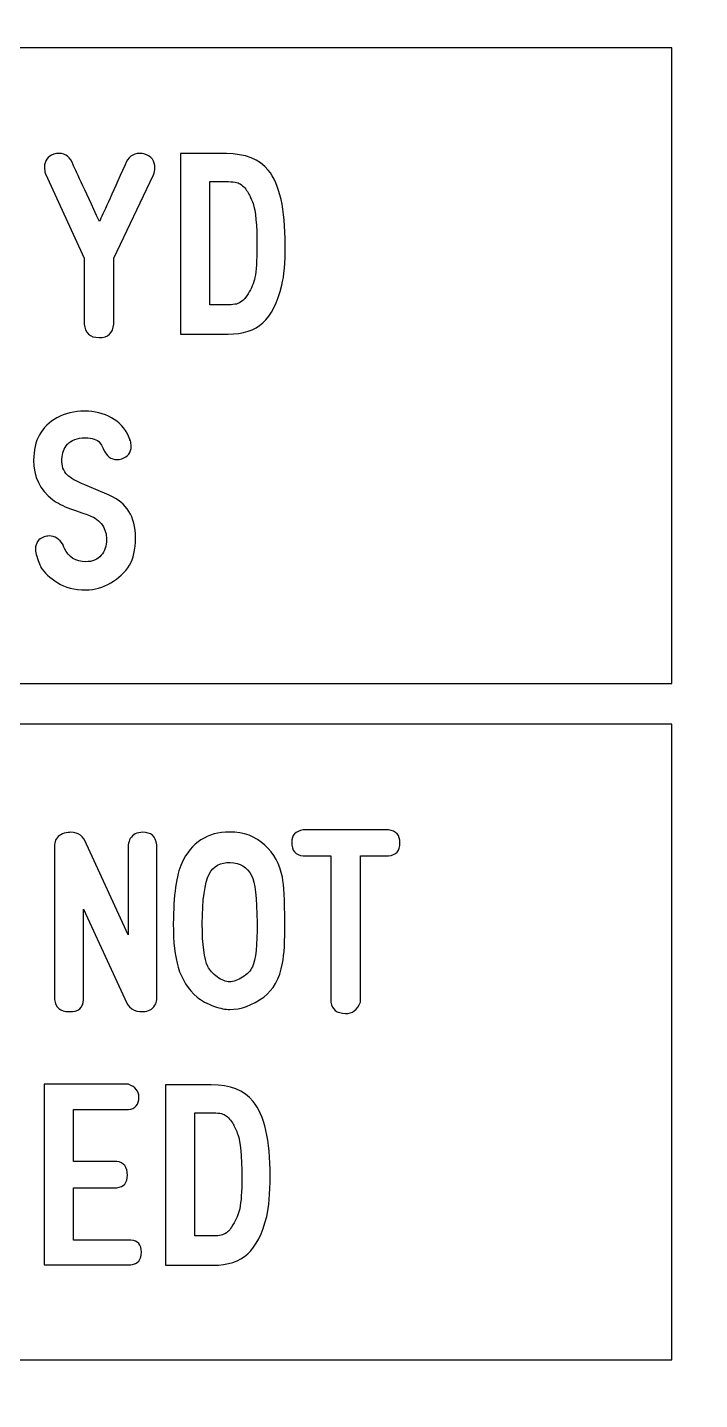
# Model space of a CAD drawing. Extents: x -224 to 225, y -79 to 79.
# Drawn here: x 166.11 to 177.49, y 33.92 to 57.14 of the extents above; entities that cross this region are included whole.
import ezdxf

# ---------------------------------------------------------------- set-up
doc = ezdxf.new("R2010")
doc.units = 0
doc.header["$MEASUREMENT"] = 0
doc.layers.add('PLAN_1', color=7, linetype='CONTINUOUS')

msp = doc.modelspace()

# ---------------------------------------------------------------- linework, layer by layer
at = {"layer": 'PLAN_1', "color": 250}
for points, knots in [([(223.9759, 78.3773), (223.9759, 78.3773), (80.9759, 78.3773), (80.9759, 78.3773), (80.9759, 78.3773), (80.4251, 78.3773), (79.9759, 77.9273), (79.9759, 77.3758), (79.9759, 77.3758), (79.9759, 77.3758), (79.9758, 71.3342), (79.9758, 71.3342), (79.9758, 71.3342), (79.9758, 70.7827), (80.4251, 70.3325), (80.9759, 70.3325), (80.9759, 70.3325), (80.9759, 70.3325), (84.7471, 70.3329), (84.7471, 70.3329), (84.7471, 70.3329), (84.7471, 70.3329), (84.7471, 70.3312), (84.7471, 70.3312), (84.7471, 70.3312), (84.7774, 70.3321), (84.8074, 70.3317), (84.8374, 70.3317), (84.8374, 70.3317), (88.2125, 70.3329), (90.9501, 67.5933), (90.9501, 64.2164), (90.9501, 64.2164), (90.9499, 60.8399), (88.2127, 58.101), (84.8374, 58.101), (84.8374, 58.101), (84.8072, 58.1014), (84.7774, 58.1018), (84.7474, 58.1024), (84.7474, 58.1024), (84.7474, 58.1024), (84.7471, 58.1014), (84.7471, 58.1014), (84.7471, 58.1014), (84.7471, 58.1014), (80.9759, 58.1014), (80.9759, 58.1014), (80.9759, 58.1014), (80.4251, 58.1014), (79.9759, 57.6514), (79.9759, 57.0999), (79.9759, 57.0999), (79.9759, 57.0999), (79.9758, -57.5), (79.9758, -57.5), (79.9758, -57.5), (79.9758, -58.0516), (80.4251, -58.5014), (80.9759, -58.5014), (80.9759, -58.5014), (80.9759, -58.5014), (84.7471, -58.5013), (84.7471, -58.5013), (84.7471, -58.5013), (84.7471, -58.5013), (84.7471, -58.502), (84.7471, -58.502), (84.7471, -58.502), (84.7774, -58.5013), (84.8074, -58.5014), (84.8374, -58.5014), (84.8374, -58.5014), (88.2125, -58.5013), (90.9501, -61.2399), (90.9501, -64.6167), (90.9501, -64.6167), (90.9499, -67.9901), (88.2177, -70.7272), (84.8467, -70.7321), (84.8467, -70.7321), (84.8397, -70.7321), (84.8338, -70.732), (84.8269, -70.7319), (84.8269, -70.7319), (84.8002, -70.7315), (84.7739, -70.7314), (84.7474, -70.7309), (84.7474, -70.7309), (84.7474, -70.7309), (84.7471, -70.7314), (84.7471, -70.7314), (84.7471, -70.7314), (84.7471, -70.7314), (80.9759, -70.7314), (80.9759, -70.7314), (80.9759, -70.7314), (80.4251, -70.7314), (79.9759, -71.181), (79.9759, -71.7325), (79.9759, -71.7325), (79.9759, -71.7325), (79.9758, -77.6209), (79.9758, -77.6209), (79.9758, -77.6209), (79.9758, -77.9033), (80.0791, -78.1466), (80.2822, -78.3424), (80.2822, -78.3424), (80.4854, -78.5379), (80.7318, -78.6325), (81.0136, -78.6218), (81.0136, -78.6218), (81.0136, -78.6218), (224.0136, -78.5346), (224.0136, -78.5346), (224.0136, -78.5346), (224.5508, -78.5142), (224.9758, -78.0725), (224.9758, -77.5342), (224.9758, -77.5342), (224.9758, -77.5342), (224.9758, -71.7378), (224.9758, -71.7378), (224.9758, -71.7378), (224.9758, -71.1866), (224.5266, -70.7368), (223.9758, -70.7368), (223.9758, -70.7368), (223.9758, -70.7368), (220.4778, -70.7365), (220.4778, -70.7365), (220.4778, -70.7365), (220.4778, -70.7365), (220.4778, -70.735), (220.4778, -70.735), (220.4778, -70.735), (220.4481, -70.7357), (220.4179, -70.7368), (220.3879, -70.7368), (220.3879, -70.7368), (217.0127, -70.7365), (214.2753, -67.9983), (214.2753, -64.6215), (214.2753, -64.6215), (214.2753, -61.2481), (217.0057, -58.5128), (220.3752, -58.506), (220.3752, -58.506), (220.381, -58.5058), (220.3857, -58.506), (220.3914, -58.5058), (220.3914, -58.5058), (220.4203, -58.5054), (220.4492, -58.5066), (220.4779, -58.5072), (220.4779, -58.5072), (220.4779, -58.5072), (220.4778, -58.505), (220.4778, -58.505), (220.4778, -58.505), (220.4778, -58.505), (223.9759, -58.505), (223.9759, -58.505), (223.9759, -58.505), (224.5267, -58.505), (224.9758, -58.0556), (224.9758, -57.5041), (224.9758, -57.5041), (224.9758, -57.5041), (224.9758, 57.096), (224.9758, 57.096), (224.9758, 57.096), (224.9758, 57.6478), (224.5266, 58.0971), (223.9758, 58.0971), (223.9758, 58.0971), (223.9758, 58.0971), (220.4778, 58.0973), (220.4778, 58.0973), (220.4778, 58.0973), (220.4778, 58.0973), (220.4778, 58.099), (220.4778, 58.099), (220.4778, 58.099), (220.4481, 58.0981), (220.4179, 58.0971), (220.3879, 58.0971), (220.3879, 58.0971), (217.0127, 58.0973), (214.2753, 60.8356), (214.2753, 64.2126), (214.2753, 64.2126), (214.2753, 67.5856), (217.0053, 70.3207), (220.3743, 70.3279), (220.3743, 70.3279), (220.3808, 70.3282), (220.386, 70.3279), (220.3923, 70.328), (220.3923, 70.328), (220.4209, 70.3288), (220.4495, 70.3274), (220.4779, 70.3268), (220.4779, 70.3268), (220.4779, 70.3268), (220.4778, 70.3291), (220.4778, 70.3291), (220.4778, 70.3291), (220.4778, 70.3291), (223.9759, 70.3291), (223.9759, 70.3291), (223.9759, 70.3291), (224.5267, 70.3291), (224.9758, 70.7785), (224.9758, 71.3299), (224.9758, 71.3299), (224.9758, 71.3299), (224.9758, 77.3759), (224.9758, 77.3759), (224.9758, 77.3759), (224.9758, 77.9276), (224.5265, 78.377), (223.9759, 78.3773)], [0, 0, 0, 0, 0.0175439, 0.0175439, 0.0175439, 0.0175439, 0.0350877, 0.0350877, 0.0350877, 0.0350877, 0.0526316, 0.0526316, 0.0526316, 0.0526316, 0.0701754, 0.0701754, 0.0701754, 0.0701754, 0.0877193, 0.0877193, 0.0877193, 0.0877193, 0.1052632, 0.1052632, 0.1052632, 0.1052632, 0.122807, 0.122807, 0.122807, 0.122807, 0.1403509, 0.1403509, 0.1403509, 0.1403509, 0.1578947, 0.1578947, 0.1578947, 0.1578947, 0.1754386, 0.1754386, 0.1754386, 0.1754386, 0.1929825, 0.1929825, 0.1929825, 0.1929825, 0.2105263, 0.2105263, 0.2105263, 0.2105263, 0.2280702, 0.2280702, 0.2280702, 0.2280702, 0.245614, 0.245614, 0.245614, 0.245614, 0.2631579, 0.2631579, 0.2631579, 0.2631579, 0.2807018, 0.2807018, 0.2807018, 0.2807018, 0.2982456, 0.2982456, 0.2982456, 0.2982456, 0.3157895, 0.3157895, 0.3157895, 0.3157895, 0.3333333, 0.3333333, 0.3333333, 0.3333333, 0.3508772, 0.3508772, 0.3508772, 0.3508772, 0.3684211, 0.3684211, 0.3684211, 0.3684211, 0.3859649, 0.3859649, 0.3859649, 0.3859649, 0.4035088, 0.4035088, 0.4035088, 0.4035088, 0.4210526, 0.4210526, 0.4210526, 0.4210526, 0.4385965, 0.4385965, 0.4385965, 0.4385965, 0.4561404, 0.4561404, 0.4561404, 0.4561404, 0.4736842, 0.4736842, 0.4736842, 0.4736842, 0.4912281, 0.4912281, 0.4912281, 0.4912281, 0.5087719, 0.5087719, 0.5087719, 0.5087719, 0.5263158, 0.5263158, 0.5263158, 0.5263158, 0.5438596, 0.5438596, 0.5438596, 0.5438596, 0.5614035, 0.5614035, 0.5614035, 0.5614035, 0.5789474, 0.5789474, 0.5789474, 0.5789474, 0.5964912, 0.5964912, 0.5964912, 0.5964912, 0.6140351, 0.6140351, 0.6140351, 0.6140351, 0.6315789, 0.6315789, 0.6315789, 0.6315789, 0.6491228, 0.6491228, 0.6491228, 0.6491228, 0.6666667, 0.6666667, 0.6666667, 0.6666667, 0.6842105, 0.6842105, 0.6842105, 0.6842105, 0.7017544, 0.7017544, 0.7017544, 0.7017544, 0.7192982, 0.7192982, 0.7192982, 0.7192982, 0.7368421, 0.7368421, 0.7368421, 0.7368421, 0.754386, 0.754386, 0.754386, 0.754386, 0.7719298, 0.7719298, 0.7719298, 0.7719298, 0.7894737, 0.7894737, 0.7894737, 0.7894737, 0.8070175, 0.8070175, 0.8070175, 0.8070175, 0.8245614, 0.8245614, 0.8245614, 0.8245614, 0.8421053, 0.8421053, 0.8421053, 0.8421053, 0.8596491, 0.8596491, 0.8596491, 0.8596491, 0.877193, 0.877193, 0.877193, 0.877193, 0.8947368, 0.8947368, 0.8947368, 0.8947368, 0.9122807, 0.9122807, 0.9122807, 0.9122807, 0.9298246, 0.9298246, 0.9298246, 0.9298246, 0.9473684, 0.9473684, 0.9473684, 0.9473684, 0.9649123, 0.9649123, 0.9649123, 0.9649123, 1, 1, 1, 1]), ([(101.9357, 69.1187), (101.9357, 69.1187), (203.0161, 69.1187), (203.0161, 69.1187), (203.0161, 69.1187), (203.0161, 69.1187), (203.0161, -69.3472), (203.0161, -69.3472), (203.0161, -69.3472), (203.0161, -69.3472), (101.9357, -69.3472), (101.9357, -69.3472), (101.9357, -69.3472), (101.9357, -69.3472), (101.9357, 69.1187), (101.9357, 69.1187)], [0, 0, 0, 0, 0.2, 0.2, 0.2, 0.2, 0.4, 0.4, 0.4, 0.4, 0.6, 0.6, 0.6, 0.6, 1, 1, 1, 1]), ([(152.9571, 56.7942), (152.9571, 56.7942), (177.016, 56.7942), (177.016, 56.7942), (177.016, 56.7942), (177.016, 56.7942), (177.016, 46.04), (177.016, 46.04), (177.016, 46.04), (177.016, 46.04), (152.9571, 46.04), (152.9571, 46.04), (152.9571, 46.04), (152.9571, 46.04), (152.9571, 56.7942), (152.9571, 56.7942)], [0, 0, 0, 0, 0.2, 0.2, 0.2, 0.2, 0.4, 0.4, 0.4, 0.4, 0.6, 0.6, 0.6, 0.6, 1, 1, 1, 1]), ([(152.9571, 45.3488), (152.9571, 45.3488), (177.016, 45.3488), (177.016, 45.3488), (177.016, 45.3488), (177.016, 45.3488), (177.016, 34.5946), (177.016, 34.5946), (177.016, 34.5946), (177.016, 34.5946), (152.9571, 34.5946), (152.9571, 34.5946), (152.9571, 34.5946), (152.9571, 34.5946), (152.9571, 45.3488), (152.9571, 45.3488)], [0, 0, 0, 0, 0.2, 0.2, 0.2, 0.2, 0.4, 0.4, 0.4, 0.4, 0.6, 0.6, 0.6, 0.6, 1, 1, 1, 1])]:
    msp.add_open_spline(points, degree=3, knots=knots, dxfattribs=at)
at = {"layer": 'PLAN_1', "color": 7}
for points, knots in [([(167.5726, 53.2351), (167.5726, 53.2351), (167.5726, 52.1188), (167.5726, 52.1188), (167.5726, 52.1188), (167.5599, 51.9675), (167.4786, 51.8918), (167.3266, 51.8918), (167.3266, 51.8918), (167.1692, 51.8932), (167.0857, 51.9687), (167.0755, 52.1187), (167.0755, 52.1187), (167.0755, 52.1187), (167.0755, 53.2351), (167.0755, 53.2351), (167.0755, 53.2351), (167.0755, 53.2351), (166.4177, 54.6653), (166.4177, 54.6653), (166.4177, 54.6653), (166.407, 54.6998), (166.4011, 54.7351), (166.4011, 54.7714), (166.4011, 54.7714), (166.4012, 54.8859), (166.4538, 54.9596), (166.5594, 54.9932), (166.5594, 54.9932), (166.5911, 55.0029), (166.6217, 55.008), (166.6503, 55.008), (166.6503, 55.008), (166.761, 55.0081), (166.8397, 54.9436), (166.8867, 54.8159), (166.8867, 54.8159), (166.918, 54.7459), (167.0666, 54.4263), (167.333, 53.8548), (167.333, 53.8548), (167.389, 53.9807), (167.5326, 54.3004), (167.7646, 54.8159), (167.7646, 54.8159), (167.8157, 54.9439), (167.8968, 55.008), (168.0087, 55.008), (168.0087, 55.008), (168.0373, 55.0081), (168.0678, 55.0028), (168.0996, 54.9932), (168.0996, 54.9932), (168.213, 54.9585), (168.2693, 54.882), (168.2693, 54.7638), (168.2693, 54.7638), (168.2693, 54.7232), (168.2623, 54.683), (168.2484, 54.6442), (168.2484, 54.6442), (168.2484, 54.6442), (167.5726, 53.2351), (167.5726, 53.2351)], [0, 0, 0, 0, 0.0588235, 0.0588235, 0.0588235, 0.0588235, 0.1176471, 0.1176471, 0.1176471, 0.1176471, 0.1764706, 0.1764706, 0.1764706, 0.1764706, 0.2352941, 0.2352941, 0.2352941, 0.2352941, 0.2941176, 0.2941176, 0.2941176, 0.2941176, 0.3529412, 0.3529412, 0.3529412, 0.3529412, 0.4117647, 0.4117647, 0.4117647, 0.4117647, 0.4705882, 0.4705882, 0.4705882, 0.4705882, 0.5294118, 0.5294118, 0.5294118, 0.5294118, 0.5882353, 0.5882353, 0.5882353, 0.5882353, 0.6470588, 0.6470588, 0.6470588, 0.6470588, 0.7058824, 0.7058824, 0.7058824, 0.7058824, 0.7647059, 0.7647059, 0.7647059, 0.7647059, 0.8235294, 0.8235294, 0.8235294, 0.8235294, 0.8823529, 0.8823529, 0.8823529, 0.8823529, 1, 1, 1, 1]), ([(170.418, 52.7766), (170.345, 52.4823), (170.238, 52.2706), (170.0975, 52.1423), (170.0975, 52.1423), (169.9578, 52.0139), (169.7613, 51.9497), (169.5095, 51.9497), (169.5095, 51.9497), (169.5095, 51.9497), (168.7049, 51.9498), (168.7049, 51.9498), (168.7049, 51.9498), (168.7049, 51.9498), (168.7049, 55.0041), (168.7049, 55.0041), (168.7049, 55.0041), (168.7049, 55.0041), (169.4798, 55.0041), (169.4798, 55.0041), (169.4798, 55.0041), (169.8001, 55.0041), (170.0365, 54.9107), (170.1891, 54.7232), (170.1891, 54.7232), (170.3805, 54.488), (170.4758, 54.0665), (170.4758, 53.4582), (170.4758, 53.4582), (170.4759, 53.1601), (170.4567, 52.9331), (170.418, 52.7766)], [0, 0, 0, 0, 0.1111111, 0.1111111, 0.1111111, 0.1111111, 0.2222222, 0.2222222, 0.2222222, 0.2222222, 0.3333333, 0.3333333, 0.3333333, 0.3333333, 0.4444444, 0.4444444, 0.4444444, 0.4444444, 0.5555556, 0.5555556, 0.5555556, 0.5555556, 0.6666667, 0.6666667, 0.6666667, 0.6666667, 0.7777778, 0.7777778, 0.7777778, 0.7777778, 1, 1, 1, 1]), ([(169.9304, 54.1605), (169.903, 54.2324), (169.8763, 54.2922), (169.8503, 54.3392), (169.8503, 54.3392), (169.8167, 54.4003), (169.7708, 54.4511), (169.7123, 54.4918), (169.7123, 54.4918), (169.6762, 54.5179), (169.5966, 54.5311), (169.4739, 54.5311), (169.4739, 54.5311), (169.4739, 54.5311), (169.202, 54.5312), (169.202, 54.5312), (169.202, 54.5312), (169.202, 54.5312), (169.202, 52.4448), (169.202, 52.4448), (169.202, 52.4448), (169.202, 52.4448), (169.481, 52.4448), (169.481, 52.4448), (169.481, 52.4448), (169.5929, 52.4448), (169.6684, 52.4575), (169.7085, 52.4829), (169.7085, 52.4829), (169.7481, 52.5083), (169.7727, 52.5275), (169.7829, 52.5396), (169.7829, 52.5396), (169.7919, 52.5485), (169.8127, 52.5789), (169.8464, 52.631), (169.8464, 52.631), (169.9038, 52.7233), (169.9418, 52.8147), (169.9615, 52.9069), (169.9615, 52.9069), (169.985, 53.0202), (169.9971, 53.1963), (169.9971, 53.4358), (169.9971, 53.4358), (169.9973, 53.7997), (169.9748, 54.0411), (169.9304, 54.1605)], [0, 0, 0, 0, 0.0769231, 0.0769231, 0.0769231, 0.0769231, 0.1538462, 0.1538462, 0.1538462, 0.1538462, 0.2307692, 0.2307692, 0.2307692, 0.2307692, 0.3076923, 0.3076923, 0.3076923, 0.3076923, 0.3846154, 0.3846154, 0.3846154, 0.3846154, 0.4615385, 0.4615385, 0.4615385, 0.4615385, 0.5384615, 0.5384615, 0.5384615, 0.5384615, 0.6153846, 0.6153846, 0.6153846, 0.6153846, 0.6923077, 0.6923077, 0.6923077, 0.6923077, 0.7692308, 0.7692308, 0.7692308, 0.7692308, 0.8461538, 0.8461538, 0.8461538, 0.8461538, 1, 1, 1, 1]), ([(167.8407, 48.0403), (167.7611, 47.9163), (167.6555, 47.8164), (167.524, 47.7408), (167.524, 47.7408), (167.3886, 47.6628), (167.2487, 47.6233), (167.105, 47.6233), (167.105, 47.6233), (166.9062, 47.6235), (166.7465, 47.6627), (166.6264, 47.7408), (166.6264, 47.7408), (166.4911, 47.8286), (166.3962, 47.9162), (166.3429, 48.0033), (166.3429, 48.0033), (166.3322, 48.0231), (166.3079, 48.0861), (166.2704, 48.1915), (166.2704, 48.1915), (166.2572, 48.2296), (166.25, 48.2698), (166.25, 48.3105), (166.25, 48.3105), (166.25, 48.4161), (166.2984, 48.4859), (166.395, 48.519), (166.395, 48.519), (166.425, 48.5292), (166.4541, 48.5342), (166.4827, 48.5342), (166.4827, 48.5342), (166.5768, 48.5342), (166.6543, 48.4853), (166.7154, 48.3867), (166.7154, 48.3867), (166.7155, 48.3786), (166.7236, 48.3569), (166.7395, 48.3238), (166.7395, 48.3238), (166.8102, 48.1733), (166.9315, 48.0981), (167.1025, 48.0981), (167.1025, 48.0981), (167.2106, 48.0982), (167.297, 48.135), (167.3612, 48.2081), (167.3612, 48.2081), (167.4224, 48.2761), (167.4528, 48.3657), (167.4528, 48.4763), (167.4528, 48.4763), (167.4529, 48.5628), (167.4292, 48.6423), (167.3822, 48.7147), (167.3822, 48.7147), (167.3303, 48.7931), (167.2576, 48.8475), (167.1661, 48.8788), (167.1661, 48.8788), (167.0944, 48.9062), (166.9862, 48.9449), (166.8419, 48.9957), (166.8419, 48.9957), (166.7193, 49.0384), (166.6175, 49.0904), (166.5367, 49.1521), (166.5367, 49.1521), (166.3244, 49.3138), (166.2183, 49.5353), (166.2183, 49.8169), (166.2183, 49.8169), (166.2185, 50.1527), (166.3498, 50.3916), (166.613, 50.5341), (166.613, 50.5341), (166.7499, 50.6086), (166.9061, 50.646), (167.0822, 50.646), (167.0822, 50.646), (167.2513, 50.6461), (167.4025, 50.6091), (167.5367, 50.536), (167.5367, 50.536), (167.6659, 50.4642), (167.7617, 50.3605), (167.8234, 50.2251), (167.8234, 50.2251), (167.8234, 50.2251), (167.8476, 50.1693), (167.8476, 50.1693), (167.8476, 50.1693), (167.8488, 50.1669), (167.8494, 50.1641), (167.8494, 50.1616), (167.8494, 50.1616), (167.8476, 50.1669), (167.8462, 50.1691), (167.8462, 50.1691), (167.8462, 50.1691), (167.8462, 50.1681), (167.8488, 50.159), (167.8551, 50.143), (167.8551, 50.143), (167.8641, 50.1146), (167.8685, 50.0847), (167.8685, 50.0534), (167.8685, 50.0534), (167.8687, 49.9447), (167.8157, 49.8736), (167.7102, 49.8411), (167.7102, 49.8411), (167.6817, 49.8316), (167.6543, 49.8266), (167.6282, 49.8266), (167.6282, 49.8266), (167.5279, 49.8266), (167.4521, 49.8837), (167.4025, 49.9976), (167.4025, 49.9976), (167.4002, 50.0129), (167.379, 50.0503), (167.3396, 50.1114), (167.3396, 50.1114), (167.2932, 50.1675), (167.2106, 50.1953), (167.0898, 50.1953), (167.0898, 50.1953), (166.9545, 50.1954), (166.8546, 50.1584), (166.7897, 50.0853), (166.7897, 50.0853), (166.7344, 50.0212), (166.7033, 49.9372), (166.6969, 49.8341), (166.6969, 49.8341), (166.6907, 49.7224), (166.7204, 49.6332), (166.7866, 49.5678), (166.7866, 49.5678), (166.8388, 49.5158), (166.9372, 49.459), (167.0822, 49.398), (167.0822, 49.398), (167.0822, 49.398), (167.498, 49.2232), (167.498, 49.2232), (167.498, 49.2232), (167.7937, 49.0989), (167.941, 48.8596), (167.941, 48.5063), (167.941, 48.5063), (167.9411, 48.3009), (167.9073, 48.1458), (167.8407, 48.0403)], [0, 0, 0, 0, 0.025, 0.025, 0.025, 0.025, 0.05, 0.05, 0.05, 0.05, 0.075, 0.075, 0.075, 0.075, 0.1, 0.1, 0.1, 0.1, 0.125, 0.125, 0.125, 0.125, 0.15, 0.15, 0.15, 0.15, 0.175, 0.175, 0.175, 0.175, 0.2, 0.2, 0.2, 0.2, 0.225, 0.225, 0.225, 0.225, 0.25, 0.25, 0.25, 0.25, 0.275, 0.275, 0.275, 0.275, 0.3, 0.3, 0.3, 0.3, 0.325, 0.325, 0.325, 0.325, 0.35, 0.35, 0.35, 0.35, 0.375, 0.375, 0.375, 0.375, 0.4, 0.4, 0.4, 0.4, 0.425, 0.425, 0.425, 0.425, 0.45, 0.45, 0.45, 0.45, 0.475, 0.475, 0.475, 0.475, 0.5, 0.5, 0.5, 0.5, 0.525, 0.525, 0.525, 0.525, 0.55, 0.55, 0.55, 0.55, 0.575, 0.575, 0.575, 0.575, 0.6, 0.6, 0.6, 0.6, 0.625, 0.625, 0.625, 0.625, 0.65, 0.65, 0.65, 0.65, 0.675, 0.675, 0.675, 0.675, 0.7, 0.7, 0.7, 0.7, 0.725, 0.725, 0.725, 0.725, 0.75, 0.75, 0.75, 0.75, 0.775, 0.775, 0.775, 0.775, 0.8, 0.8, 0.8, 0.8, 0.825, 0.825, 0.825, 0.825, 0.85, 0.85, 0.85, 0.85, 0.875, 0.875, 0.875, 0.875, 0.9, 0.9, 0.9, 0.9, 0.925, 0.925, 0.925, 0.925, 0.95, 0.95, 0.95, 0.95, 1, 1, 1, 1]), ([(167.7607, 40.7026), (167.7607, 40.7026), (167.0608, 42.2205), (167.0608, 42.2205), (167.0608, 42.2205), (167.0608, 42.2205), (167.0608, 40.6918), (167.0608, 40.6918), (167.0608, 40.6918), (167.0571, 40.5508), (166.9763, 40.4812), (166.8186, 40.485), (166.8186, 40.485), (166.6661, 40.4889), (166.584, 40.5575), (166.5726, 40.6923), (166.5726, 40.6923), (166.5726, 40.6923), (166.5727, 43.3133), (166.5727, 43.3133), (166.5727, 43.3133), (166.5753, 43.3484), (166.584, 43.3786), (166.5987, 43.4047), (166.5987, 43.4047), (166.6376, 43.4671), (166.7055, 43.5045), (166.8034, 43.5166), (166.8034, 43.5166), (166.8187, 43.5191), (166.8326, 43.5204), (166.8466, 43.5204), (166.8466, 43.5204), (166.9757, 43.5206), (167.0634, 43.4537), (167.111, 43.3208), (167.111, 43.3208), (167.111, 43.3208), (167.8187, 41.7827), (167.8187, 41.7827), (167.8187, 41.7827), (167.8187, 41.7827), (167.8187, 43.3103), (167.8187, 43.3103), (167.8187, 43.3103), (167.825, 43.3495), (167.8363, 43.3845), (167.8541, 43.4143), (167.8541, 43.4143), (167.8974, 43.4837), (167.9673, 43.5191), (168.0646, 43.5204), (168.0646, 43.5204), (168.2026, 43.5218), (168.2826, 43.4518), (168.3048, 43.3101), (168.3048, 43.3101), (168.3048, 43.3101), (168.3048, 40.6918), (168.3048, 40.6918), (168.3048, 40.6918), (168.2999, 40.6537), (168.2889, 40.6204), (168.2711, 40.5931), (168.2711, 40.5931), (168.2306, 40.5246), (168.1637, 40.4889), (168.0722, 40.485), (168.0722, 40.485), (167.9191, 40.4764), (167.8154, 40.5486), (167.7607, 40.7026)], [0, 0, 0, 0, 0.0526316, 0.0526316, 0.0526316, 0.0526316, 0.1052632, 0.1052632, 0.1052632, 0.1052632, 0.1578947, 0.1578947, 0.1578947, 0.1578947, 0.2105263, 0.2105263, 0.2105263, 0.2105263, 0.2631579, 0.2631579, 0.2631579, 0.2631579, 0.3157895, 0.3157895, 0.3157895, 0.3157895, 0.3684211, 0.3684211, 0.3684211, 0.3684211, 0.4210526, 0.4210526, 0.4210526, 0.4210526, 0.4736842, 0.4736842, 0.4736842, 0.4736842, 0.5263158, 0.5263158, 0.5263158, 0.5263158, 0.5789474, 0.5789474, 0.5789474, 0.5789474, 0.6315789, 0.6315789, 0.6315789, 0.6315789, 0.6842105, 0.6842105, 0.6842105, 0.6842105, 0.7368421, 0.7368421, 0.7368421, 0.7368421, 0.7894737, 0.7894737, 0.7894737, 0.7894737, 0.8421053, 0.8421053, 0.8421053, 0.8421053, 0.8947368, 0.8947368, 0.8947368, 0.8947368, 1, 1, 1, 1]), ([(170.1108, 40.7326), (169.9177, 40.592), (169.7262, 40.5219), (169.5374, 40.5219), (169.5374, 40.5219), (169.4631, 40.5219), (169.3766, 40.5391), (169.2787, 40.574), (169.2787, 40.574), (169.1518, 40.6186), (169.0537, 40.6713), (168.9844, 40.7323), (168.9844, 40.7323), (168.8319, 40.864), (168.725, 41.0317), (168.664, 41.2352), (168.664, 41.2352), (168.6082, 41.4178), (168.5807, 41.6623), (168.582, 41.9694), (168.582, 41.9694), (168.5846, 42.4571), (168.6316, 42.7989), (168.7237, 42.9953), (168.7237, 42.9953), (168.8872, 43.3484), (169.1579, 43.5243), (169.5355, 43.5243), (169.5355, 43.5243), (169.7727, 43.5244), (169.9716, 43.4506), (170.1318, 43.3024), (170.1318, 43.3024), (170.2856, 43.1614), (170.3842, 42.9795), (170.4274, 42.7588), (170.4274, 42.7588), (170.4523, 42.6313), (170.4662, 42.3749), (170.4687, 41.9917), (170.4687, 41.9917), (170.4714, 41.6809), (170.4579, 41.4525), (170.4293, 41.3057), (170.4293, 41.3057), (170.3797, 41.0412), (170.2735, 40.8506), (170.1108, 40.7326)], [0, 0, 0, 0, 0.0769231, 0.0769231, 0.0769231, 0.0769231, 0.1538462, 0.1538462, 0.1538462, 0.1538462, 0.2307692, 0.2307692, 0.2307692, 0.2307692, 0.3076923, 0.3076923, 0.3076923, 0.3076923, 0.3846154, 0.3846154, 0.3846154, 0.3846154, 0.4615385, 0.4615385, 0.4615385, 0.4615385, 0.5384615, 0.5384615, 0.5384615, 0.5384615, 0.6153846, 0.6153846, 0.6153846, 0.6153846, 0.6923077, 0.6923077, 0.6923077, 0.6923077, 0.7692308, 0.7692308, 0.7692308, 0.7692308, 0.8461538, 0.8461538, 0.8461538, 0.8461538, 1, 1, 1, 1]), ([(171.7465, 43.1208), (171.7465, 43.1208), (171.7465, 40.6434), (171.7465, 40.6434), (171.7465, 40.6434), (171.6943, 40.5145), (171.6104, 40.4508), (171.4953, 40.4533), (171.4953, 40.4533), (171.3473, 40.4584), (171.2652, 40.5212), (171.2493, 40.6433), (171.2493, 40.6433), (171.2493, 40.6433), (171.2494, 43.1208), (171.2494, 43.1208), (171.2494, 43.1208), (171.2494, 43.1208), (170.7766, 43.1208), (170.7766, 43.1208), (170.7766, 43.1208), (170.6488, 43.1339), (170.5844, 43.2109), (170.5844, 43.3495), (170.5844, 43.3495), (170.5845, 43.471), (170.6486, 43.5414), (170.7764, 43.5599), (170.7764, 43.5599), (170.7764, 43.5599), (172.2214, 43.5599), (172.2214, 43.5599), (172.2214, 43.5599), (172.3518, 43.5439), (172.4171, 43.4708), (172.4171, 43.3418), (172.4171, 43.3418), (172.4173, 43.2073), (172.3516, 43.1333), (172.2213, 43.1206), (172.2213, 43.1206), (172.2213, 43.1206), (171.7465, 43.1208), (171.7465, 43.1208)], [0, 0, 0, 0, 0.0833333, 0.0833333, 0.0833333, 0.0833333, 0.1666667, 0.1666667, 0.1666667, 0.1666667, 0.25, 0.25, 0.25, 0.25, 0.3333333, 0.3333333, 0.3333333, 0.3333333, 0.4166667, 0.4166667, 0.4166667, 0.4166667, 0.5, 0.5, 0.5, 0.5, 0.5833333, 0.5833333, 0.5833333, 0.5833333, 0.6666667, 0.6666667, 0.6666667, 0.6666667, 0.75, 0.75, 0.75, 0.75, 0.8333333, 0.8333333, 0.8333333, 0.8333333, 1, 1, 1, 1]), ([(169.9042, 42.7884), (169.8286, 42.9311), (169.7091, 43.0049), (169.545, 43.0099), (169.545, 43.0099), (169.3786, 43.0152), (169.2603, 42.9489), (169.1897, 42.8122), (169.1897, 42.8122), (169.1117, 42.66), (169.0721, 42.3788), (169.0721, 41.9688), (169.0721, 41.9688), (169.0722, 41.6162), (169.1032, 41.3763), (169.1649, 41.2498), (169.1649, 41.2498), (169.1974, 41.187), (169.2514, 41.1277), (169.3264, 41.0731), (169.3264, 41.0731), (169.4014, 41.0184), (169.4707, 40.991), (169.5336, 40.991), (169.5336, 40.991), (169.601, 40.991), (169.6741, 41.0164), (169.7536, 41.0673), (169.7536, 41.0673), (169.833, 41.1182), (169.8883, 41.1767), (169.9195, 41.2427), (169.9195, 41.2427), (169.9775, 41.3655), (170.004, 41.6153), (169.9989, 41.993), (169.9989, 41.993), (169.9945, 42.4118), (169.9627, 42.6769), (169.9042, 42.7884)], [0, 0, 0, 0, 0.0909091, 0.0909091, 0.0909091, 0.0909091, 0.1818182, 0.1818182, 0.1818182, 0.1818182, 0.2727273, 0.2727273, 0.2727273, 0.2727273, 0.3636364, 0.3636364, 0.3636364, 0.3636364, 0.4545455, 0.4545455, 0.4545455, 0.4545455, 0.5454545, 0.5454545, 0.5454545, 0.5454545, 0.6363636, 0.6363636, 0.6363636, 0.6363636, 0.7272727, 0.7272727, 0.7272727, 0.7272727, 0.8181818, 0.8181818, 0.8181818, 0.8181818, 1, 1, 1, 1]), ([(166.3957, 36.2031), (166.3957, 36.2031), (166.3957, 39.256), (166.3957, 39.256), (166.3957, 39.256), (166.3957, 39.256), (167.8222, 39.256), (167.8222, 39.256), (167.8222, 39.256), (167.9405, 39.2112), (167.9988, 39.1387), (167.9988, 39.0395), (167.9988, 39.0395), (167.9988, 38.9132), (167.9403, 38.8418), (167.8221, 38.8272), (167.8221, 38.8272), (167.8221, 38.8272), (166.8928, 38.8273), (166.8928, 38.8273), (166.8928, 38.8273), (166.8928, 38.8273), (166.8928, 37.952), (166.8928, 37.952), (166.8928, 37.952), (166.8928, 37.952), (167.6252, 37.952), (167.6252, 37.952), (167.6252, 37.952), (167.7452, 37.935), (167.8056, 37.8566), (167.8056, 37.7174), (167.8056, 37.7174), (167.8058, 37.5897), (167.7452, 37.5184), (167.625, 37.5051), (167.625, 37.5051), (167.625, 37.5051), (166.8928, 37.5052), (166.8928, 37.5052), (166.8928, 37.5052), (166.8928, 37.5052), (166.8928, 36.6203), (166.8928, 36.6203), (166.8928, 36.6203), (166.8928, 36.6203), (167.8647, 36.6203), (167.8647, 36.6203), (167.8647, 36.6203), (167.983, 36.6088), (168.042, 36.54), (168.042, 36.4136), (168.042, 36.4136), (168.0421, 36.286), (167.9829, 36.2158), (167.8653, 36.2031), (167.8653, 36.2031), (167.8653, 36.2031), (166.3957, 36.2031), (166.3957, 36.2031)], [0, 0, 0, 0, 0.0625, 0.0625, 0.0625, 0.0625, 0.125, 0.125, 0.125, 0.125, 0.1875, 0.1875, 0.1875, 0.1875, 0.25, 0.25, 0.25, 0.25, 0.3125, 0.3125, 0.3125, 0.3125, 0.375, 0.375, 0.375, 0.375, 0.4375, 0.4375, 0.4375, 0.4375, 0.5, 0.5, 0.5, 0.5, 0.5625, 0.5625, 0.5625, 0.5625, 0.625, 0.625, 0.625, 0.625, 0.6875, 0.6875, 0.6875, 0.6875, 0.75, 0.75, 0.75, 0.75, 0.8125, 0.8125, 0.8125, 0.8125, 0.875, 0.875, 0.875, 0.875, 1, 1, 1, 1]), ([(170.162, 37.0208), (170.089, 36.7264), (169.9821, 36.5146), (169.8416, 36.3863), (169.8416, 36.3863), (169.7018, 36.258), (169.5054, 36.1936), (169.2536, 36.1936), (169.2536, 36.1936), (169.2536, 36.1936), (168.4489, 36.1936), (168.4489, 36.1936), (168.4489, 36.1936), (168.4489, 36.1936), (168.4489, 39.2481), (168.4489, 39.2481), (168.4489, 39.2481), (168.4489, 39.2481), (169.224, 39.2481), (169.224, 39.2481), (169.224, 39.2481), (169.5443, 39.2481), (169.7806, 39.1546), (169.9332, 38.9671), (169.9332, 38.9671), (170.1245, 38.7321), (170.2199, 38.3105), (170.2199, 37.7022), (170.2199, 37.7022), (170.22, 37.4042), (170.2008, 37.177), (170.162, 37.0208)], [0, 0, 0, 0, 0.1111111, 0.1111111, 0.1111111, 0.1111111, 0.2222222, 0.2222222, 0.2222222, 0.2222222, 0.3333333, 0.3333333, 0.3333333, 0.3333333, 0.4444444, 0.4444444, 0.4444444, 0.4444444, 0.5555556, 0.5555556, 0.5555556, 0.5555556, 0.6666667, 0.6666667, 0.6666667, 0.6666667, 0.7777778, 0.7777778, 0.7777778, 0.7777778, 1, 1, 1, 1]), ([(169.6746, 38.4046), (169.6473, 38.4764), (169.6204, 38.5362), (169.5944, 38.5831), (169.5944, 38.5831), (169.5607, 38.6441), (169.5149, 38.695), (169.4564, 38.7358), (169.4564, 38.7358), (169.4202, 38.7619), (169.3407, 38.7752), (169.218, 38.7752), (169.218, 38.7752), (169.218, 38.7752), (168.9462, 38.7753), (168.9462, 38.7753), (168.9462, 38.7753), (168.9462, 38.7753), (168.9462, 36.6889), (168.9462, 36.6889), (168.9462, 36.6889), (168.9462, 36.6889), (169.2252, 36.6889), (169.2252, 36.6889), (169.2252, 36.6889), (169.3369, 36.6889), (169.4125, 36.7015), (169.4526, 36.7269), (169.4526, 36.7269), (169.4921, 36.7524), (169.5168, 36.7715), (169.527, 36.7836), (169.527, 36.7836), (169.5359, 36.7926), (169.5568, 36.823), (169.5905, 36.875), (169.5905, 36.875), (169.6479, 36.9674), (169.6859, 37.0588), (169.7056, 37.1509), (169.7056, 37.1509), (169.7292, 37.2643), (169.7412, 37.4403), (169.7412, 37.6799), (169.7412, 37.6799), (169.7413, 38.0434), (169.7189, 38.2851), (169.6746, 38.4046)], [0, 0, 0, 0, 0.0769231, 0.0769231, 0.0769231, 0.0769231, 0.1538462, 0.1538462, 0.1538462, 0.1538462, 0.2307692, 0.2307692, 0.2307692, 0.2307692, 0.3076923, 0.3076923, 0.3076923, 0.3076923, 0.3846154, 0.3846154, 0.3846154, 0.3846154, 0.4615385, 0.4615385, 0.4615385, 0.4615385, 0.5384615, 0.5384615, 0.5384615, 0.5384615, 0.6153846, 0.6153846, 0.6153846, 0.6153846, 0.6923077, 0.6923077, 0.6923077, 0.6923077, 0.7692308, 0.7692308, 0.7692308, 0.7692308, 0.8461538, 0.8461538, 0.8461538, 0.8461538, 1, 1, 1, 1])]:
    msp.add_open_spline(points, degree=3, knots=knots, dxfattribs=at)

doc.saveas('drawing.dxf')
